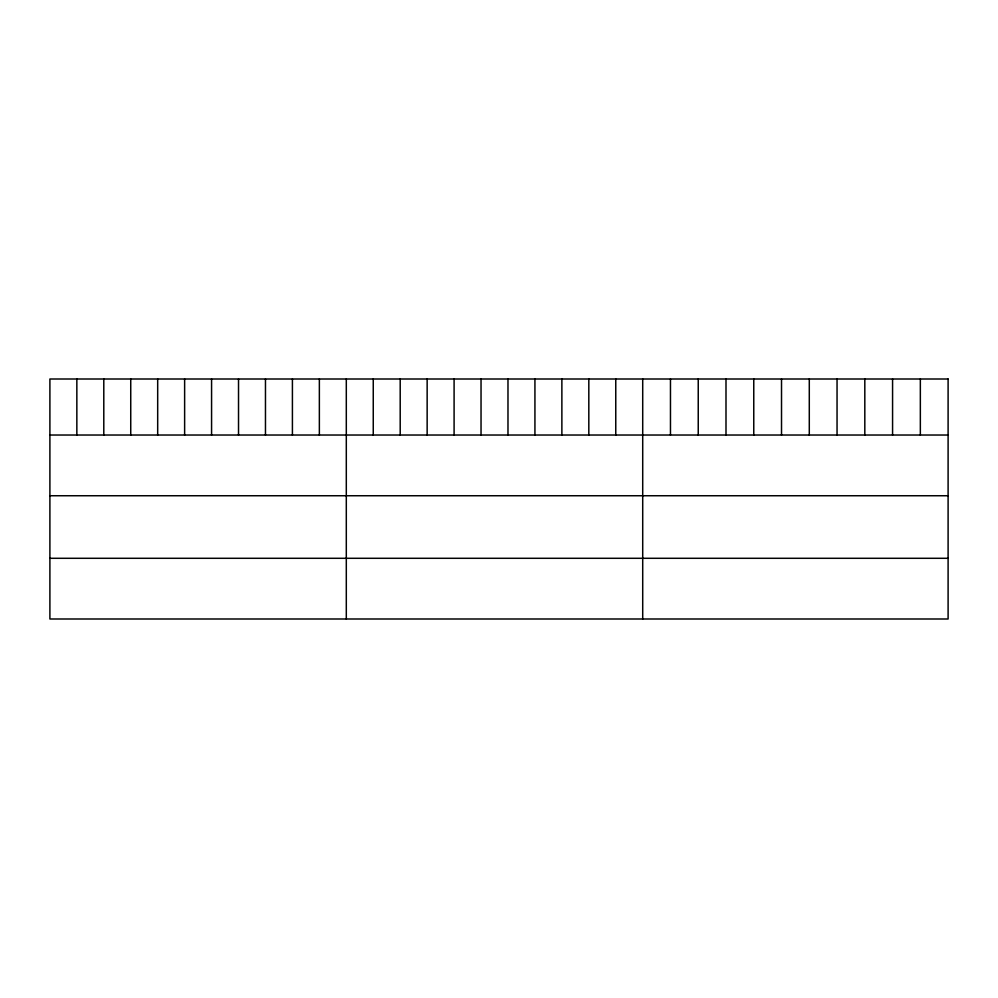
<?xml version="1.0" encoding="UTF-8"?>
<svg xmlns="http://www.w3.org/2000/svg" width="998" height="998" viewBox="0 0 998 998"><rect width="100%" height="100%" fill="white"/><g stroke="black" fill="none" stroke-linecap="round" stroke-linejoin="round"><path stroke-width="1.5" d="M49.9 435.028L948.1 435.028M49.9 495.744L948.1 495.744M49.9 558.294L948.1 558.294M920.343 379.003L920.343 435.028M892.574 379.003L892.574 435.028M864.817 379.003L864.817 435.028M837.048 379.003L837.048 435.028M809.291 379.003L809.291 435.028M781.521 379.003L781.521 435.028M753.764 379.003L753.764 435.028M725.995 379.003L725.995 435.028M698.238 379.003L698.238 435.028M670.469 379.003L670.469 435.028M642.712 379.003L642.712 618.997M615.766 379.003L615.766 435.028M588.82 379.003L588.82 435.028M561.874 379.003L561.874 435.028M534.928 379.003L534.928 435.028M507.982 379.003L507.982 435.028M481.036 379.003L481.036 435.028M454.09 379.003L454.09 435.028M427.144 379.003L427.144 435.028M400.198 379.003L400.198 435.028M373.252 379.003L373.252 435.028M346.306 379.003L346.306 618.997M319.36 379.003L319.36 435.028M292.414 379.003L292.414 435.028M265.468 379.003L265.468 435.028M238.522 379.003L238.522 435.028M211.576 379.003L211.576 435.028M184.63 379.003L184.63 435.028M157.684 379.003L157.684 435.028M130.738 379.003L130.738 435.028M103.792 379.003L103.792 435.028M76.846 379.003L76.846 435.028M948.1 379.003L49.9 379.003L49.9 618.997L948.1 618.997L948.1 379.003"/></g></svg>
